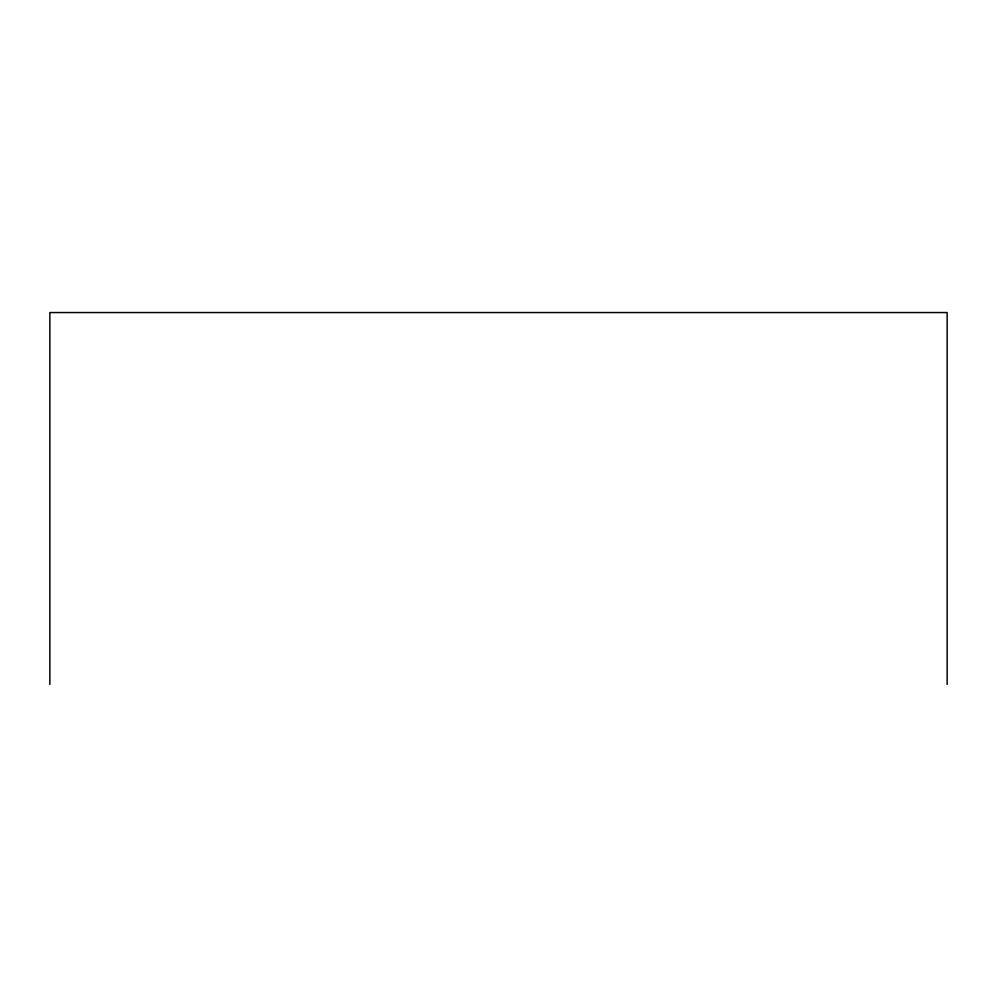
<?xml version="1.0" encoding="UTF-8"?>
<svg xmlns="http://www.w3.org/2000/svg" width="997" height="997" viewBox="0 0 997 997"><rect width="100%" height="100%" fill="white"/><g stroke="black" fill="none" stroke-linecap="round" stroke-linejoin="round"><path stroke-width="1.5" d="M947.15 684.441L947.15 312.56L49.85 312.56L49.85 684.441"/></g></svg>
